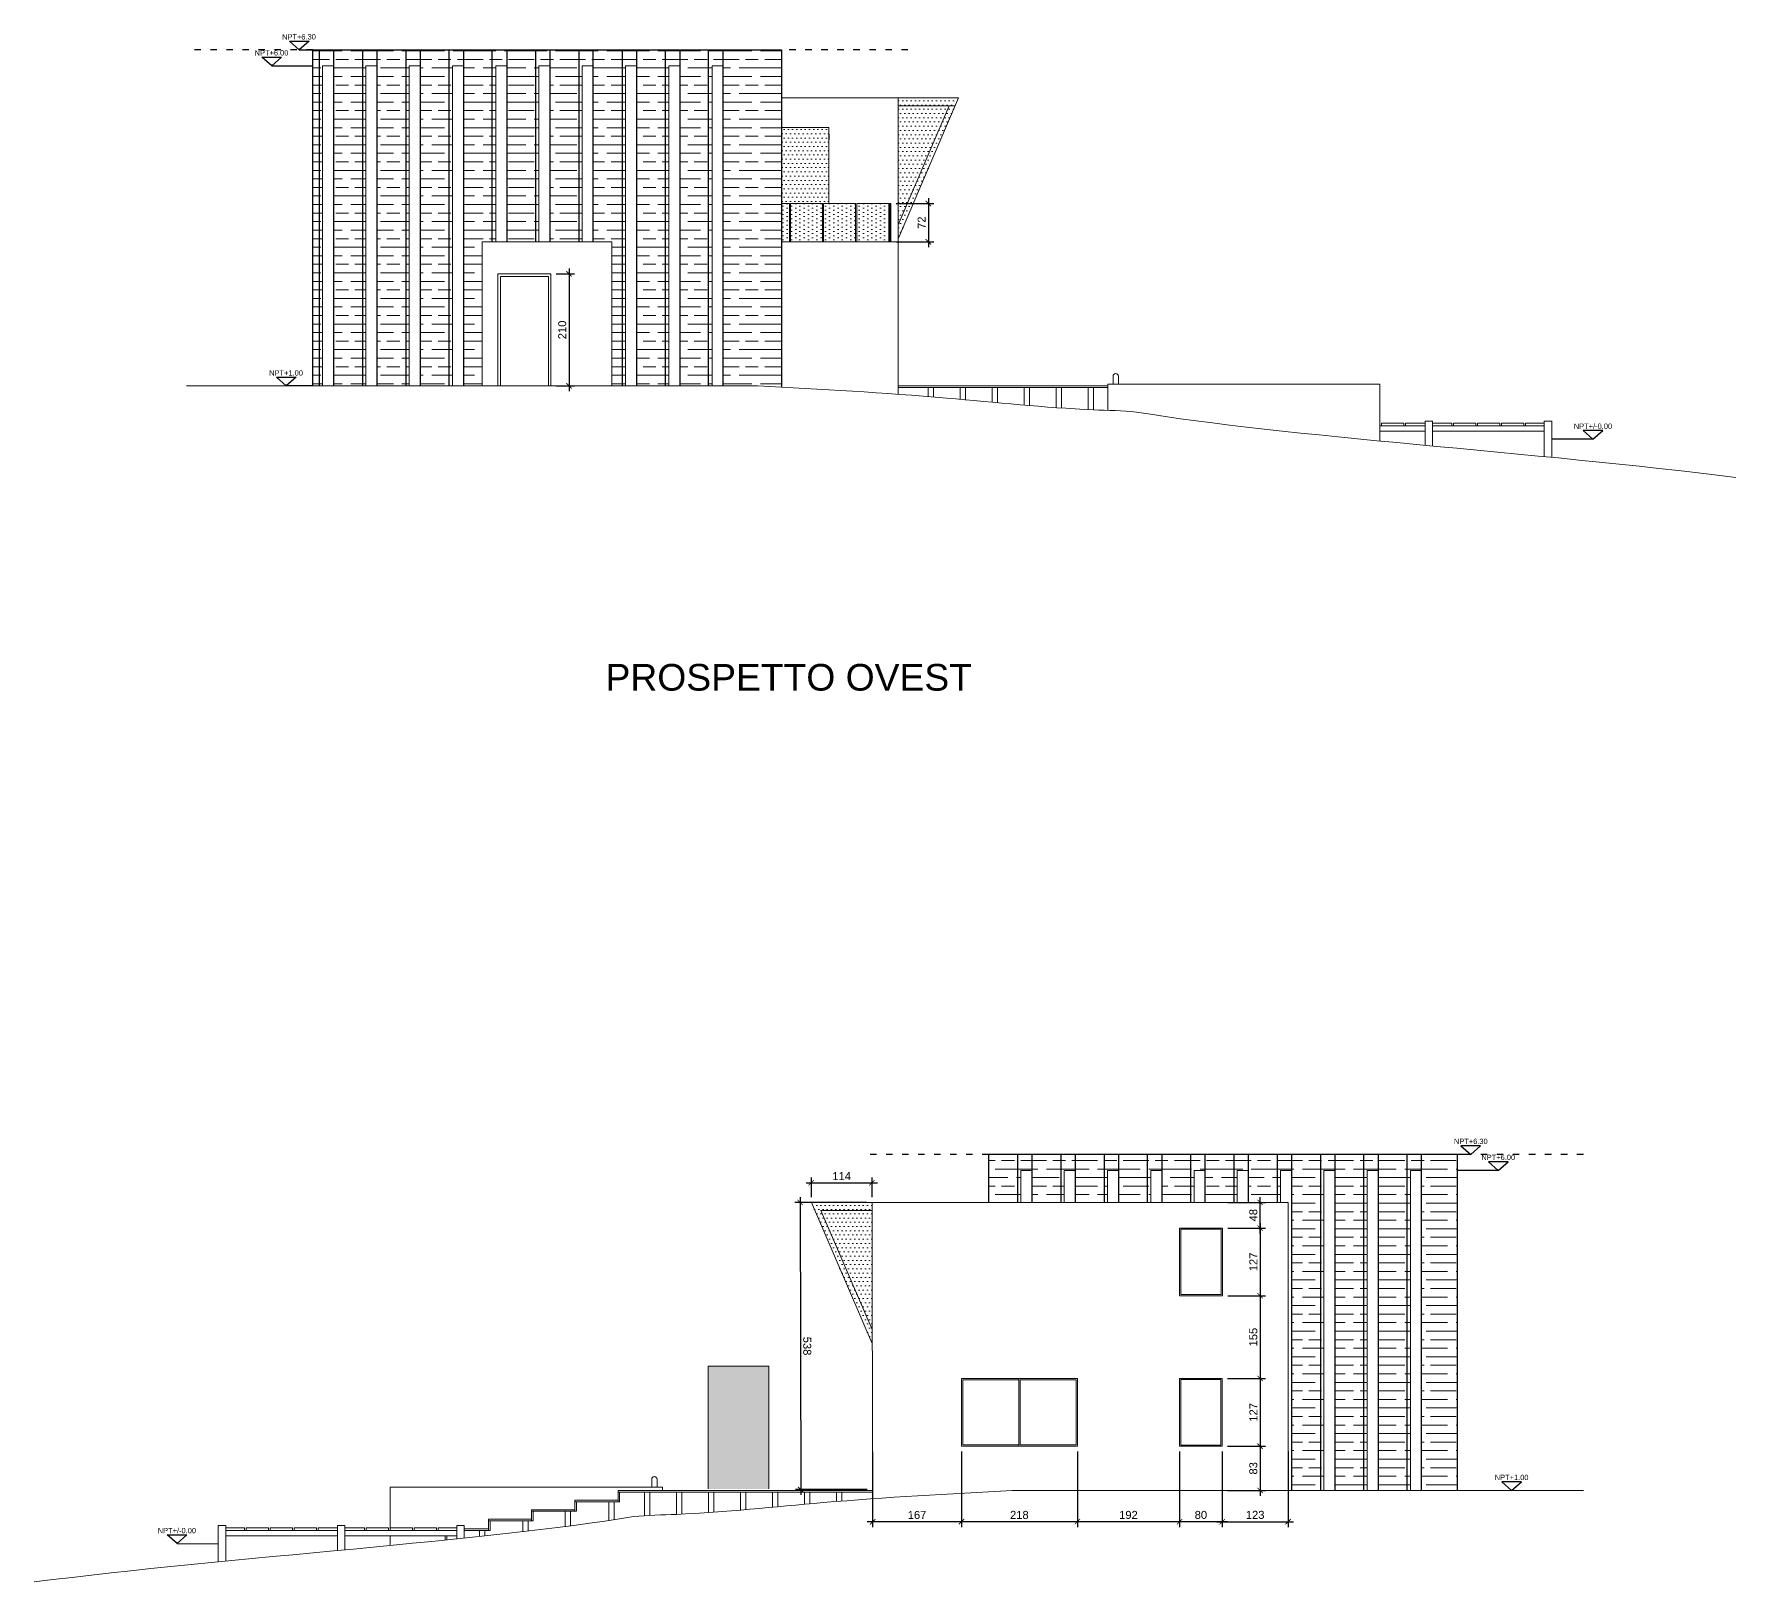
# Model space of a CAD drawing. Header units: millimetres. Extents: x 19901 to 59163, y 13732 to 30178.
# Drawn here: x 41318 to 44509, y 21354 to 24256 of the extents above; entities that cross this region are included whole.
import ezdxf
from ezdxf.enums import TextEntityAlignment as Align

# ---------------------------------------------------------------- set-up
doc = ezdxf.new("R2010")
doc.units = ezdxf.units.MM
doc.linetypes.add('ACAD_ISO03W100', pattern=[30, 12, -18])
doc.layers.get('0').update_dxf_attribs({"lineweight": 18})
doc.layers.add('A-ANNO-SYMB', color=3, linetype='Continuous')
doc.layers.add('A-ANNO-TEXT', color=3, linetype='Continuous')
for name, color, linetype, lineweight in [('A-DOOR-FULL', 4, 'Continuous', 18), ('A-FURN', 8, 'Continuous', 13), ('CAMPITURA', 9, 'Continuous', 13), ('Curve di livello', 6, 'Continuous', 9), ('LINEA TERRA', 7, 'Continuous', 18), ('MURO', 1, 'Continuous', 25), ('Pavimentazione esterna', 51, 'Continuous', 15), ('QUOTE', 252, 'Continuous', 13), ('Verde', 86, 'Continuous', 5), ('Vetro', 150, 'Continuous', 15), ('Wall', 255, 'Continuous', 20)]:
    doc.layers.add(name, color=color, linetype=linetype, lineweight=lineweight)
doc.styles.add('ARIAL', font='arial.ttf')
doc.styles.get("Standard").update_dxf_attribs({"font": 'arial.ttf'})
doc.dimstyles.new('1-1', dxfattribs={"dimtxt": 15, "dimasz": 10, "dimexe": 10, "dimexo": 10, "dimgap": 5, "dimtad": 1, "dimdec": 0, "dimtxsty": 'Standard', "dimblk": 'ARCHTICK', "dimcen": 2.5, "dimdle": 10, "dimadec": 0, "dimazin": 0, "dimtfac": 1, "dimtdec": 0, "dimtmove": 0, "dimatfit": 3, "dimldrblk": 'ARCHTICK', "dimfxl": 1, "dimarcsym": 0})

# ---------------------------------------------------------------- blocks, each defined once
blk = doc.blocks.new('_ArchTick')
at = {"color": 0, "linetype": 'ByBlock', "const_width": 0.15}
blk.add_lwpolyline([(-0.5, -0.5), (0.5, 0.5)], dxfattribs=at)
blk = doc.blocks.new('*D64')
at = {"layer": 'Defpoints', "color": 0, "transparency": 16777216}
for p in [(43465.7, 21608.4), (43545.7, 21608.4), (43465.7, 21466.9)]:
    blk.add_point(p, dxfattribs=at)
at = {"layer": 'QUOTE', "color": 0, "lineweight": -2, "transparency": 16777216}
for p, q in [((43465.7, 21598.4), (43465.7, 21456.9)), ((43545.7, 21598.4), (43545.7, 21456.9)), ((43555.7, 21466.9), (43455.7, 21466.9))]:
    blk.add_line(p, q, dxfattribs=at)
at = {"layer": 'QUOTE', "color": 0, "lineweight": -2, "transparency": 16777216, "xscale": 10, "yscale": 10, "zscale": 10, "rotation": 180}
blk.add_blockref('_ArchTick', (43465.7, 21466.9), dxfattribs=at)
at = {"layer": 'QUOTE', "color": 0, "lineweight": -2, "transparency": 16777216, "xscale": 10, "yscale": 10, "zscale": 10}
blk.add_blockref('_ArchTick', (43545.7, 21466.9), dxfattribs=at)
at = {"layer": 'QUOTE', "color": 0, "transparency": 16777216, "insert": (43505.7, 21479.5), "char_height": 15, "attachment_point": 5}
blk.add_mtext('80', dxfattribs=at)
blk = doc.blocks.new('*D65')
at = {"layer": 'Defpoints', "color": 0, "transparency": 16777216}
for p in [(43274.2, 21608.4), (43465.7, 21608.4), (43274.2, 21466.9)]:
    blk.add_point(p, dxfattribs=at)
at = {"layer": 'QUOTE', "color": 0, "lineweight": -2, "transparency": 16777216}
for p, q in [((43274.2, 21598.4), (43274.2, 21456.9)), ((43465.7, 21598.4), (43465.7, 21456.9)), ((43475.7, 21466.9), (43264.2, 21466.9))]:
    blk.add_line(p, q, dxfattribs=at)
at = {"layer": 'QUOTE', "color": 0, "lineweight": -2, "transparency": 16777216, "xscale": 10, "yscale": 10, "zscale": 10, "rotation": 180}
blk.add_blockref('_ArchTick', (43274.2, 21466.9), dxfattribs=at)
at = {"layer": 'QUOTE', "color": 0, "lineweight": -2, "transparency": 16777216, "xscale": 10, "yscale": 10, "zscale": 10}
blk.add_blockref('_ArchTick', (43465.7, 21466.9), dxfattribs=at)
at = {"layer": 'QUOTE', "color": 0, "transparency": 16777216, "insert": (43369.9, 21479.5), "char_height": 15, "attachment_point": 5}
blk.add_mtext('192', dxfattribs=at)
blk = doc.blocks.new('*D66')
at = {"layer": 'Defpoints', "color": 0, "transparency": 16777216}
for p in [(43056.7, 21608.4), (43274.2, 21608.4), (43056.7, 21466.9)]:
    blk.add_point(p, dxfattribs=at)
at = {"layer": 'QUOTE', "color": 0, "lineweight": -2, "transparency": 16777216}
for p, q in [((43056.7, 21598.4), (43056.7, 21456.9)), ((43274.2, 21598.4), (43274.2, 21456.9)), ((43284.2, 21466.9), (43046.7, 21466.9))]:
    blk.add_line(p, q, dxfattribs=at)
at = {"layer": 'QUOTE', "color": 0, "lineweight": -2, "transparency": 16777216, "xscale": 10, "yscale": 10, "zscale": 10, "rotation": 180}
blk.add_blockref('_ArchTick', (43056.7, 21466.9), dxfattribs=at)
at = {"layer": 'QUOTE', "color": 0, "lineweight": -2, "transparency": 16777216, "xscale": 10, "yscale": 10, "zscale": 10}
blk.add_blockref('_ArchTick', (43274.2, 21466.9), dxfattribs=at)
at = {"layer": 'QUOTE', "color": 0, "transparency": 16777216, "insert": (43165.4, 21479.5), "char_height": 15, "attachment_point": 5}
blk.add_mtext('218', dxfattribs=at)
blk = doc.blocks.new('*D67')
at = {"layer": 'Defpoints', "color": 0, "transparency": 16777216}
for p in [(42890.1, 21608.1), (43056.7, 21608.4), (42890.4, 21466.6)]:
    blk.add_point(p, dxfattribs=at)
at = {"layer": 'QUOTE', "color": 0, "lineweight": -2, "transparency": 16777216}
for p, q in [((42890.1, 21598.1), (42890.4, 21456.6)), ((43056.7, 21598.4), (43057, 21456.9)), ((43066.9, 21466.9), (42880.4, 21466.5))]:
    blk.add_line(p, q, dxfattribs=at)
at = {"layer": 'QUOTE', "color": 0, "lineweight": -2, "transparency": 16777216, "xscale": 10, "yscale": 10, "zscale": 10}
for p, rotation in [((42890.4, 21466.6), 180.1144786464098), ((43056.9, 21466.9), 0.1144786464098146)]:
    blk.add_blockref('_ArchTick', p, dxfattribs=dict(at, rotation=rotation))
at = {"layer": 'QUOTE', "color": 0, "transparency": 16777216, "insert": (42973.6, 21479.4), "char_height": 15, "attachment_point": 5, "rotation": 0.1145}
blk.add_mtext('167', dxfattribs=at)
blk = doc.blocks.new('*D68')
at = {"layer": 'Defpoints', "color": 0, "transparency": 16777216}
for p in [(43545.7, 21608.4), (43669.2, 21608.4), (43669.2, 21466.9)]:
    blk.add_point(p, dxfattribs=at)
at = {"layer": 'QUOTE', "color": 0, "lineweight": -2, "transparency": 16777216}
for p, q in [((43545.7, 21598.4), (43545.7, 21456.9)), ((43669.2, 21598.4), (43669.2, 21456.9)), ((43535.7, 21466.9), (43679.2, 21466.9))]:
    blk.add_line(p, q, dxfattribs=at)
at = {"layer": 'QUOTE', "color": 0, "lineweight": -2, "transparency": 16777216, "xscale": 10, "yscale": 10, "zscale": 10, "rotation": 180}
blk.add_blockref('_ArchTick', (43545.7, 21466.9), dxfattribs=at)
at = {"layer": 'QUOTE', "color": 0, "lineweight": -2, "transparency": 16777216, "xscale": 10, "yscale": 10, "zscale": 10}
blk.add_blockref('_ArchTick', (43669.2, 21466.9), dxfattribs=at)
at = {"layer": 'QUOTE', "color": 0, "transparency": 16777216, "insert": (43607.4, 21479.6), "char_height": 15, "attachment_point": 5}
blk.add_mtext('123', dxfattribs=at)
blk = doc.blocks.new('*D69')
at = {"layer": 'Defpoints', "color": 0, "transparency": 16777216}
for p in [(43545.9, 22065.4), (43616.6, 22065.4), (43545.9, 22017.4)]:
    blk.add_point(p, dxfattribs=at)
at = {"layer": 'QUOTE', "color": 0, "lineweight": -2, "transparency": 16777216}
for p, q in [((43555.9, 22065.4), (43626.6, 22065.4)), ((43616.6, 22007.4), (43616.6, 22075.4)), ((43555.9, 22017.4), (43626.6, 22017.4))]:
    blk.add_line(p, q, dxfattribs=at)
at = {"layer": 'QUOTE', "color": 0, "lineweight": -2, "transparency": 16777216, "xscale": 10, "yscale": 10, "zscale": 10}
for p, rotation in [((43616.6, 22065.4), 90), ((43616.6, 22017.4), 270)]:
    blk.add_blockref('_ArchTick', p, dxfattribs=dict(at, rotation=rotation))
at = {"layer": 'QUOTE', "color": 0, "transparency": 16777216, "insert": (43604, 22041.4), "char_height": 15, "attachment_point": 5, "rotation": 90}
blk.add_mtext('48', dxfattribs=at)
blk = doc.blocks.new('*D70')
at = {"layer": 'Defpoints', "color": 0, "transparency": 16777216}
for p in [(43545.9, 22017.4), (43545.9, 21890.4), (43616.6, 21890.4)]:
    blk.add_point(p, dxfattribs=at)
at = {"layer": 'QUOTE', "color": 0, "lineweight": -2, "transparency": 16777216}
for p, q in [((43555.9, 22017.4), (43626.6, 22017.4)), ((43616.6, 22027.4), (43616.6, 21880.4)), ((43555.9, 21890.4), (43626.6, 21890.4))]:
    blk.add_line(p, q, dxfattribs=at)
at = {"layer": 'QUOTE', "color": 0, "lineweight": -2, "transparency": 16777216, "xscale": 10, "yscale": 10, "zscale": 10}
for p, rotation in [((43616.6, 22017.4), 90), ((43616.6, 21890.4), 270)]:
    blk.add_blockref('_ArchTick', p, dxfattribs=dict(at, rotation=rotation))
at = {"layer": 'QUOTE', "color": 0, "transparency": 16777216, "insert": (43604.1, 21953.9), "char_height": 15, "attachment_point": 5, "rotation": 90}
blk.add_mtext('127', dxfattribs=at)
blk = doc.blocks.new('*D71')
at = {"layer": 'Defpoints', "color": 0, "transparency": 16777216}
for p in [(43545.9, 21890.4), (43545.7, 21735.4), (43616.6, 21735.4)]:
    blk.add_point(p, dxfattribs=at)
at = {"layer": 'QUOTE', "color": 0, "lineweight": -2, "transparency": 16777216}
for p, q in [((43555.9, 21890.4), (43626.6, 21890.4)), ((43616.6, 21900.4), (43616.6, 21725.4)), ((43555.7, 21735.4), (43626.6, 21735.4))]:
    blk.add_line(p, q, dxfattribs=at)
at = {"layer": 'QUOTE', "color": 0, "lineweight": -2, "transparency": 16777216, "xscale": 10, "yscale": 10, "zscale": 10}
for p, rotation in [((43616.6, 21890.4), 90), ((43616.6, 21735.4), 270)]:
    blk.add_blockref('_ArchTick', p, dxfattribs=dict(at, rotation=rotation))
at = {"layer": 'QUOTE', "color": 0, "transparency": 16777216, "insert": (43604, 21812.9), "char_height": 15, "attachment_point": 5, "rotation": 90}
blk.add_mtext('155', dxfattribs=at)
blk = doc.blocks.new('*D72')
at = {"layer": 'Defpoints', "color": 0, "transparency": 16777216}
for p in [(43545.7, 21735.4), (43545.7, 21608.4), (43616.6, 21608.4)]:
    blk.add_point(p, dxfattribs=at)
at = {"layer": 'QUOTE', "color": 0, "lineweight": -2, "transparency": 16777216}
for p, q in [((43555.7, 21735.4), (43626.6, 21735.4)), ((43616.6, 21745.4), (43616.6, 21598.4)), ((43555.7, 21608.4), (43626.6, 21608.4))]:
    blk.add_line(p, q, dxfattribs=at)
at = {"layer": 'QUOTE', "color": 0, "lineweight": -2, "transparency": 16777216, "xscale": 10, "yscale": 10, "zscale": 10}
for p, rotation in [((43616.6, 21735.4), 90), ((43616.6, 21608.4), 270)]:
    blk.add_blockref('_ArchTick', p, dxfattribs=dict(at, rotation=rotation))
at = {"layer": 'QUOTE', "color": 0, "transparency": 16777216, "insert": (43604.1, 21671.9), "char_height": 15, "attachment_point": 5, "rotation": 90}
blk.add_mtext('127', dxfattribs=at)
blk = doc.blocks.new('*D73')
at = {"layer": 'Defpoints', "color": 0, "transparency": 16777216}
for p in [(43545.7, 21608.4), (43545.7, 21525.4), (43616.6, 21525.4)]:
    blk.add_point(p, dxfattribs=at)
at = {"layer": 'QUOTE', "color": 0, "lineweight": -2, "transparency": 16777216}
for p, q in [((43555.7, 21608.4), (43626.6, 21608.4)), ((43616.6, 21618.4), (43616.6, 21515.4)), ((43555.7, 21525.4), (43626.6, 21525.4))]:
    blk.add_line(p, q, dxfattribs=at)
at = {"layer": 'QUOTE', "color": 0, "lineweight": -2, "transparency": 16777216, "xscale": 10, "yscale": 10, "zscale": 10}
for p, rotation in [((43616.6, 21608.4), 90), ((43616.6, 21525.4), 270)]:
    blk.add_blockref('_ArchTick', p, dxfattribs=dict(at, rotation=rotation))
at = {"layer": 'QUOTE', "color": 0, "transparency": 16777216, "insert": (43604, 21566.9), "char_height": 15, "attachment_point": 5, "rotation": 90}
blk.add_mtext('83', dxfattribs=at)
blk = doc.blocks.new('*D74')
at = {"layer": 'Defpoints', "color": 0, "transparency": 16777216}
for p in [(42889.2, 22065.4), (42755.6, 21527.1), (42890.2, 21527.3)]:
    blk.add_point(p, dxfattribs=at)
at = {"layer": 'QUOTE', "color": 0, "lineweight": -2, "transparency": 16777216}
for p, q in [((42879.2, 22065.4), (42744.5, 22065.1)), ((42754.5, 22075.2), (42755.6, 21517.1)), ((42880.2, 21527.3), (42745.6, 21527))]:
    blk.add_line(p, q, dxfattribs=at)
at = {"layer": 'QUOTE', "color": 0, "lineweight": -2, "transparency": 16777216, "xscale": 10, "yscale": 10, "zscale": 10}
for p, rotation in [((42754.5, 22065.2), 90.11447864641073), ((42755.6, 21527.1), 270.1144786464108)]:
    blk.add_blockref('_ArchTick', p, dxfattribs=dict(at, rotation=rotation))
at = {"layer": 'QUOTE', "color": 0, "transparency": 16777216, "insert": (42767.7, 21796.1), "char_height": 15, "attachment_point": 5, "rotation": 270.1145}
blk.add_mtext('538', dxfattribs=at)
blk = doc.blocks.new('*D75')
at = {"layer": 'Defpoints', "color": 0, "transparency": 16777216}
for p in [(42889.2, 22102.3), (42775.5, 22065.4), (42889.2, 22065.4)]:
    blk.add_point(p, dxfattribs=at)
at = {"layer": 'QUOTE', "color": 0, "lineweight": -2, "transparency": 16777216}
for p, q in [((42775.5, 22075.4), (42775.5, 22112.3)), ((42889.2, 22075.4), (42889.2, 22112.3)), ((42765.5, 22102.3), (42899.2, 22102.3))]:
    blk.add_line(p, q, dxfattribs=at)
at = {"layer": 'QUOTE', "color": 0, "lineweight": -2, "transparency": 16777216, "xscale": 10, "yscale": 10, "zscale": 10, "rotation": 180}
blk.add_blockref('_ArchTick', (42775.5, 22102.3), dxfattribs=at)
at = {"layer": 'QUOTE', "color": 0, "lineweight": -2, "transparency": 16777216, "xscale": 10, "yscale": 10, "zscale": 10}
blk.add_blockref('_ArchTick', (42889.2, 22102.3), dxfattribs=at)
at = {"layer": 'QUOTE', "color": 0, "transparency": 16777216, "insert": (42832.3, 22114.8), "char_height": 15, "attachment_point": 5}
blk.add_mtext('114', dxfattribs=at)
blk = doc.blocks.new('*D76')
at = {"layer": 'Defpoints', "color": 0, "transparency": 16777216}
for p in [(42924.5, 23938), (42924.5, 23866), (42994.8, 23866)]:
    blk.add_point(p, dxfattribs=at)
at = {"layer": 'QUOTE', "color": 0, "lineweight": -2, "transparency": 16777216}
for p, q in [((42934.5, 23938), (43004.8, 23938)), ((42994.8, 23948), (42994.8, 23856)), ((42934.5, 23866), (43004.8, 23866))]:
    blk.add_line(p, q, dxfattribs=at)
at = {"layer": 'QUOTE', "color": 0, "lineweight": -2, "transparency": 16777216, "xscale": 10, "yscale": 10, "zscale": 10}
for p, rotation in [((42994.8, 23938), 90), ((42994.8, 23866), 270)]:
    blk.add_blockref('_ArchTick', p, dxfattribs=dict(at, rotation=rotation))
at = {"layer": 'QUOTE', "color": 0, "transparency": 16777216, "insert": (42982.3, 23902), "char_height": 15, "attachment_point": 5, "rotation": 90}
blk.add_mtext('72', dxfattribs=at)
blk = doc.blocks.new('*D77')
at = {"layer": 'Defpoints', "color": 0, "transparency": 16777216}
for p in [(42287.3, 23806), (42287.3, 23596), (42321.3, 23596)]:
    blk.add_point(p, dxfattribs=at)
at = {"layer": 'QUOTE', "color": 0, "lineweight": -2, "transparency": 16777216}
for p, q in [((42297.3, 23806), (42331.3, 23806)), ((42321.3, 23816), (42321.3, 23586)), ((42297.3, 23596), (42331.3, 23596))]:
    blk.add_line(p, q, dxfattribs=at)
at = {"layer": 'QUOTE', "color": 0, "lineweight": -2, "transparency": 16777216, "xscale": 10, "yscale": 10, "zscale": 10}
for p, rotation in [((42321.3, 23806), 90), ((42321.3, 23596), 270)]:
    blk.add_blockref('_ArchTick', p, dxfattribs=dict(at, rotation=rotation))
at = {"layer": 'QUOTE', "color": 0, "transparency": 16777216, "insert": (42308.6, 23701), "char_height": 15, "attachment_point": 5, "rotation": 90}
blk.add_mtext('210', dxfattribs=at)

msp = doc.modelspace()

# ---------------------------------------------------------------- hatches: boundary and pattern name
at = {"layer": 'CAMPITURA'}
h = msp.add_hatch(dxfattribs=at)
h.set_pattern_fill('GOST_WOOD', color=256, scale=8, angle=90)
edge = h.paths.add_edge_path()
edge.add_line((42719.3, 24226), (42609.9, 24226))
edge.add_line((42609.9, 24226), (42609.9, 23596))
edge.add_line((42609.9, 23596), (42675.2, 23596))
edge.add_spline(control_points=[(42675.2, 23596), (42689.9, 23595.2), (42704.6, 23594.4), (42719.3, 23593.6)], knot_values=[0, 0, 0, 0, 44.196798, 44.196798, 44.196798, 44.196798], degree=3, periodic=0)
edge.add_line((42719.3, 23593.6), (42719.3, 24226))
h.paths.add_polyline_path([(42609.9, 24226), (42582.9, 24226), (42582.9, 23596), (42589.4, 23596), (42589.4, 24196), (42609.9, 24196)])
h.paths.add_polyline_path([(42582.9, 24226), (42528.8, 24226), (42528.8, 23596), (42582.9, 23596)])
h.paths.add_polyline_path([(42528.8, 24226), (42501.8, 24226), (42501.8, 23596), (42508.2, 23596), (42508.2, 24196), (42528.8, 24196)])
h.paths.add_polyline_path([(42501.8, 24226), (42447.7, 24226), (42447.7, 23596), (42501.8, 23596)])
h.paths.add_polyline_path([(42447.7, 24226), (42420.7, 24226), (42420.7, 23596), (42427.1, 23596), (42427.1, 24196), (42447.7, 24196)])
h.paths.add_polyline_path([(42420.7, 24226), (42365.8, 24226), (42365.8, 23866), (42401.5, 23866), (42401.5, 23596), (42420.7, 23596)])
h.paths.add_polyline_path([(42365.8, 24226), (42339.6, 24226), (42339.6, 23866), (42346, 23866), (42346, 24196), (42365.8, 24196)])
h.paths.add_polyline_path([(42339.6, 24226), (42285.5, 24226), (42285.5, 23866), (42339.6, 23866)])
h.paths.add_polyline_path([(42285.5, 24226), (42258.5, 24226), (42258.5, 23866), (42264.9, 23866), (42264.9, 24196), (42285.5, 24196)])
h.paths.add_polyline_path([(42258.5, 24226), (42204.4, 24226), (42204.4, 23866), (42258.5, 23866)])
h.paths.add_polyline_path([(42204.4, 24226), (42177.3, 24226), (42177.3, 23866), (42183.8, 23866), (42183.8, 24196), (42204.4, 24196)])
h.paths.add_polyline_path([(42177.3, 24226), (42123.3, 24226), (42123.3, 23596), (42158.6, 23596), (42158.6, 23866), (42177.3, 23866)])
h.paths.add_polyline_path([(42123.3, 24226), (42096.2, 24226), (42096.2, 23596), (42102.7, 23596), (42102.7, 24196), (42123.3, 24196)])
h.paths.add_polyline_path([(42096.2, 24226), (42042.2, 24226), (42042.2, 23596), (42096.2, 23596)])
h.paths.add_polyline_path([(42042.2, 24226), (42015.1, 24226), (42015.1, 23596), (42021.6, 23596), (42021.6, 24196), (42042.2, 24196)])
h.paths.add_polyline_path([(42015.1, 24226), (41961, 24226), (41961, 23596), (42015.1, 23596)])
h.paths.add_polyline_path([(41961, 24226), (41934, 24226), (41934, 23596), (41940.5, 23596), (41940.5, 24196), (41961, 24196)])
h.paths.add_polyline_path([(41934, 24226), (41879.9, 24226), (41879.9, 23596), (41934, 23596)])
h.paths.add_polyline_path([(41879.9, 24226), (41852.9, 24226), (41852.9, 23596), (41859.4, 23596), (41859.4, 24196), (41879.9, 24196)])
h.paths.add_polyline_path([(41852.9, 24226), (41841.3, 24226), (41841.3, 23596), (41852.9, 23596)])
h = msp.add_hatch(dxfattribs=at)
h.set_pattern_fill('GOST_WOOD', color=256, scale=8, angle=90)
h.paths.add_polyline_path([(43985.8, 22155.4), (43918.9, 22155.4), (43918.9, 21525.4), (43985.8, 21525.4)])
h.paths.add_polyline_path([(43918.9, 22155.4), (43891.9, 22155.4), (43891.9, 21525.4), (43898.3, 21525.4), (43898.3, 22125.4), (43918.9, 22125.4)])
h.paths.add_polyline_path([(43891.9, 22155.4), (43837.8, 22155.4), (43837.8, 21525.4), (43891.9, 21525.4)])
h.paths.add_polyline_path([(43837.8, 22155.4), (43810.7, 22155.4), (43810.7, 21525.4), (43817.2, 21525.4), (43817.2, 22125.4), (43837.8, 22125.4)])
h.paths.add_polyline_path([(43810.7, 22155.4), (43756.7, 22155.4), (43756.7, 21525.4), (43810.7, 21525.4)])
h.paths.add_polyline_path([(43756.7, 22155.4), (43729.6, 22155.4), (43729.6, 21525.4), (43736.1, 21525.4), (43736.1, 22125.4), (43756.7, 22125.4)])
h.paths.add_polyline_path([(43729.6, 22155.4), (43675.6, 22155.4), (43675.6, 21525.4), (43729.6, 21525.4)])
h.paths.add_polyline_path([(43675.6, 22155.4), (43648.5, 22155.4), (43648.5, 22065.4), (43655, 22065.4), (43655, 22125.4), (43675.6, 22125.4)])
h.paths.add_polyline_path([(43648.5, 22155.4), (43594.4, 22155.4), (43594.4, 22065.4), (43648.5, 22065.4)])
h.paths.add_polyline_path([(43594.4, 22155.4), (43567.4, 22155.4), (43567.4, 22065.4), (43573.9, 22065.4), (43573.9, 22125.4), (43594.4, 22125.4)])
h.paths.add_polyline_path([(43567.4, 22155.4), (43513.3, 22155.4), (43513.3, 22065.4), (43567.4, 22065.4)])
h.paths.add_polyline_path([(43513.3, 22155.4), (43486.3, 22155.4), (43486.3, 22065.4), (43492.8, 22065.4), (43492.8, 22125.4), (43513.3, 22125.4)])
h.paths.add_polyline_path([(43486.3, 22155.4), (43432.2, 22155.4), (43432.2, 22065.4), (43486.3, 22065.4)])
h.paths.add_polyline_path([(43432.2, 22155.4), (43405.2, 22155.4), (43405.2, 22065.4), (43411.6, 22065.4), (43411.6, 22125.4), (43432.2, 22125.4)])
h.paths.add_polyline_path([(43405.2, 22155.4), (43351.1, 22155.4), (43351.1, 22065.4), (43405.2, 22065.4)])
h.paths.add_polyline_path([(43351.1, 22155.4), (43324.1, 22155.4), (43324.1, 22065.4), (43330.5, 22065.4), (43330.5, 22125.4), (43351.1, 22125.4)])
h.paths.add_polyline_path([(43324.1, 22155.4), (43270, 22155.4), (43270, 22065.4), (43324.1, 22065.4)])
h.paths.add_polyline_path([(43270, 22155.4), (43243, 22155.4), (43243, 22065.4), (43249.4, 22065.4), (43249.4, 22125.4), (43270, 22125.4)])
h.paths.add_polyline_path([(43243, 22155.4), (43188.9, 22155.4), (43188.9, 22065.4), (43243, 22065.4)])
h.paths.add_polyline_path([(43188.9, 22155.4), (43161.9, 22155.4), (43161.9, 22065.4), (43168.3, 22065.4), (43168.3, 22125.4), (43188.9, 22125.4)])
h.paths.add_polyline_path([(43161.9, 22155.4), (43107.8, 22155.4), (43107.8, 22065.4), (43161.9, 22065.4)])
at = {"layer": 'Verde'}
h = msp.add_hatch(color=256, dxfattribs=at)
h.dxf.hatch_style = 1
h.paths.add_polyline_path([(42581.9, 21528.4), (42695.9, 21528.4), (42695.9, 21758.4), (42581.9, 21758.4)])
at = {"layer": 'Vetro'}
h = msp.add_hatch(dxfattribs=at)
h.set_pattern_fill('DOTS', color=256, scale=5)
h.set_pattern_definition([(360, (4501.429, 6993.4), (3.96875, 7.9375), [0, -7.9375])])
h.paths.add_polyline_path([(43051.6, 24136), (42938, 24136), (42938, 24121), (43045.2, 24121)])
h.paths.add_polyline_path([(43045.2, 24121), (43034, 24121), (42938, 23897.7), (42938, 23871.6)])
h.paths.add_polyline_path([(43034, 24121), (42938, 24121), (42938, 23897.7)], flags=17)
h = msp.add_hatch(dxfattribs=at)
h.set_pattern_fill('DOTS', color=256, scale=5)
h.set_pattern_definition([(360, (4501.429, 6955.4), (3.96875, 7.9375), [0, -7.9375])])
h.paths.add_polyline_path([(42808.4, 24080.7), (42719.3, 24080.7), (42719.3, 23938), (42808.4, 23938)])
h = msp.add_hatch(dxfattribs=at)
h.set_pattern_fill('DOTS', color=256, scale=5, angle=90)
h.set_pattern_definition([(90, (423.4265, -73.795), (-7.9375, 3.96875), [0, -7.9375])])
h.paths.add_polyline_path([(42734.5, 23938), (42719.3, 23938), (42719.3, 23866), (42734.5, 23866)])
h.paths.add_polyline_path([(42796.5, 23938), (42736.5, 23938), (42736.5, 23866), (42796.5, 23866)])
h.paths.add_polyline_path([(42858.5, 23938), (42798.5, 23938), (42798.5, 23866), (42858.5, 23866)])
h.paths.add_polyline_path([(42920.5, 23938), (42860.5, 23938), (42860.5, 23866), (42920.5, 23866)])
h = msp.add_hatch(dxfattribs=at)
h.set_pattern_fill('DOTS', color=256, scale=5)
h.set_pattern_definition([(360, (6919.9104, 4922.816), (3.96875, 7.9375), [0, -7.9375])])
h.paths.add_polyline_path([(42775.5, 22065.4), (42889.2, 22065.4), (42889.2, 22050.4), (42781.9, 22050.4)])
h.paths.add_polyline_path([(42781.9, 22050.4), (42793.1, 22050.4), (42889.2, 21827.1), (42889.2, 21801)])
h.paths.add_polyline_path([(42793.1, 22050.4), (42889.2, 22050.4), (42889.2, 21827.1)], flags=17)

# ---------------------------------------------------------------- linework, layer by layer
at = {"layer": 'A-ANNO-SYMB'}
for p, q in [((41815.6, 24226), (41841.3, 24226)), ((41764, 24196), (41841.3, 24196)), ((44240.6, 23496), (44163.3, 23496)), ((44011.6, 22155.4), (43985.8, 22155.4)), ((44063.1, 22125.4), (43985.8, 22125.4)), ((41586.6, 21425.8), (41663.8, 21425.6))]:
    msp.add_line(p, q, dxfattribs=at)
at = {"layer": 'A-ANNO-SYMB', "ltscale": 0.8}
msp.add_line((41841.3, 23596), (41791.3, 23596), dxfattribs=at)
at = {"layer": 'A-ANNO-SYMB'}
for points in [[(41815.6, 24226), (41797.1, 24242.2), (41833.9, 24242.3)], [(41764, 24196), (41745.6, 24212.2), (41782.4, 24212.3)], [(41791.3, 23596), (41772.9, 23612.2), (41809.7, 23612.2)], [(44240.6, 23496), (44259, 23512.2), (44222.2, 23512.3)], [(44011.6, 22155.4), (44030, 22171.6), (43993.2, 22171.7)], [(44063.1, 22125.4), (44081.5, 22141.6), (44044.7, 22141.7)], [(44088, 21525.4), (44106.5, 21541.6), (44069.7, 21541.7)], [(41586.6, 21425.8), (41568.2, 21442), (41605, 21442)]]:
    msp.add_lwpolyline(points, close=True, dxfattribs=at)
at = {"layer": 'A-DOOR-FULL'}
for p, q in [((43465.9, 22017.4), (43465.9, 21890.4)), ((43545.9, 22017.4), (43465.9, 22017.4)), ((43543.4, 22015.4), (43468.4, 22015.4)), ((43468.4, 22015.4), (43468.4, 21892.5)), ((43543.4, 21892.5), (43543.4, 22015.4)), ((43545.9, 21890.4), (43545.9, 22017.4)), ((43465.9, 21890.4), (43545.9, 21890.4)), ((43468.4, 21892.5), (43543.4, 21892.5)), ((43056.7, 21608.4), (43056.7, 21735.4)), ((43056.7, 21735.4), (43274.2, 21735.4)), ((43059.2, 21610.9), (43059.2, 21732.9)), ((43059.2, 21732.9), (43164.2, 21732.9)), ((43164.2, 21608.4), (43164.2, 21735.4)), ((43166.7, 21610.9), (43166.7, 21732.9)), ((43166.7, 21732.9), (43271.7, 21732.9)), ((43271.7, 21732.9), (43271.7, 21610.9)), ((43274.2, 21735.4), (43274.2, 21608.4)), ((43465.7, 21735.4), (43465.7, 21608.4)), ((43545.7, 21735.4), (43465.7, 21735.4)), ((43543.2, 21733.4), (43468.2, 21733.4)), ((43468.2, 21733.4), (43468.2, 21610.5)), ((43543.2, 21610.5), (43543.2, 21733.4)), ((43545.7, 21608.4), (43545.7, 21735.4)), ((43164.2, 21610.9), (43059.2, 21610.9)), ((43465.7, 21608.4), (43545.7, 21608.4)), ((43468.2, 21610.5), (43543.2, 21610.5))]:
    msp.add_line(p, q, dxfattribs=at)
for points in [[(43274.2, 21608.4), (43056.7, 21608.4)], [(43271.7, 21610.9), (43166.7, 21610.9)]]:
    msp.add_lwpolyline(points, dxfattribs=at)
at = {"layer": 'A-FURN'}
for p, q in [((43341, 23614), (43341, 23599)), ((43351, 23614), (43351, 23599)), ((43841, 23526.2), (43841.3, 23526.2)), ((43841, 23521.2), (43925.8, 23521.2)), ((43841.3, 23526.2), (43841.3, 23521.2)), ((43844.3, 23526.2), (43844.3, 23521.2)), ((43844.3, 23526.2), (43886.3, 23526.2)), ((43886.3, 23526.2), (43886.3, 23521.2)), ((43889.3, 23526.2), (43889.3, 23521.2)), ((43889.3, 23526.2), (43925.8, 23526.2)), ((43925.8, 23530.2), (43925.8, 23484.7)), ((43925.8, 23530.2), (43939.8, 23530.2)), ((43939.8, 23530.2), (43939.8, 23483.4)), ((43939.8, 23526.2), (43976.3, 23526.2)), ((43939.8, 23521.2), (44149.3, 23521.2)), ((43976.3, 23526.2), (43976.3, 23521.2)), ((43979.3, 23526.2), (43979.3, 23521.2)), ((43979.3, 23526.2), (44021.3, 23526.2)), ((44021.3, 23526.2), (44021.3, 23521.2)), ((44024.3, 23526.2), (44024.3, 23521.2)), ((44024.3, 23526.2), (44066.3, 23526.2)), ((44066.3, 23526.2), (44066.3, 23521.2)), ((44069.3, 23526.2), (44069.3, 23521.2)), ((44069.3, 23526.2), (44111.3, 23526.2)), ((44111.3, 23526.2), (44111.3, 23521.2)), ((44114.3, 23526.2), (44114.3, 23521.2)), ((44114.3, 23526.2), (44149.3, 23526.2)), ((44149.3, 23530.2), (44149.3, 23463.5)), ((44149.3, 23530.2), (44163.3, 23530.2)), ((44163.3, 23530.2), (44163.3, 23462.1)), ((43841, 23511.2), (43925.8, 23511.2)), ((43939.8, 23511.2), (44149.3, 23511.2)), ((42476.2, 21546.4), (42476.2, 21531.4)), ((42481.2, 21551.4), (42481.2, 21551.4)), ((42486.2, 21546.4), (42486.2, 21531.4)), ((41663.8, 21459.6), (41663.8, 21391.6)), ((41677.8, 21459.6), (41663.8, 21459.6)), ((41677.8, 21459.6), (41677.8, 21392.9)), ((41712.8, 21455.6), (41677.8, 21455.6)), ((41887.3, 21450.6), (41677.8, 21450.6)), ((41887.3, 21440.6), (41677.8, 21440.6)), ((41712.8, 21455.6), (41712.8, 21450.6)), ((41715.8, 21455.6), (41715.8, 21450.6)), ((41757.8, 21455.6), (41715.8, 21455.6)), ((41757.8, 21455.6), (41757.8, 21450.6)), ((41760.8, 21455.6), (41760.8, 21450.6)), ((41802.8, 21455.6), (41760.8, 21455.6)), ((41802.8, 21455.6), (41802.8, 21450.6)), ((41805.8, 21455.6), (41805.8, 21450.6)), ((41847.8, 21455.6), (41805.8, 21455.6)), ((41847.8, 21455.6), (41847.8, 21450.6)), ((41850.8, 21455.6), (41850.8, 21450.6)), ((41887.3, 21455.6), (41850.8, 21455.6)), ((41887.3, 21459.6), (41887.3, 21412.8)), ((41901.3, 21459.6), (41887.3, 21459.6)), ((41901.3, 21459.6), (41901.3, 21414.2)), ((41937.8, 21455.6), (41901.3, 21455.6)), ((42110.8, 21450.6), (41901.3, 21450.6)), ((42110.8, 21440.6), (41901.3, 21440.6)), ((41937.8, 21455.6), (41937.8, 21450.6)), ((41940.8, 21455.6), (41940.8, 21450.6)), ((41982.8, 21455.6), (41940.8, 21455.6)), ((41982.8, 21455.6), (41982.8, 21450.6)), ((41985.8, 21455.6), (41985.8, 21450.6)), ((42027.8, 21455.6), (41985.8, 21455.6)), ((42027.8, 21455.6), (42027.8, 21450.6)), ((42030.8, 21455.6), (42030.8, 21450.6)), ((42072.8, 21455.6), (42030.8, 21455.6)), ((42072.8, 21455.6), (42072.8, 21450.6)), ((42075.8, 21455.6), (42075.8, 21450.6)), ((42110.8, 21455.6), (42075.8, 21455.6)), ((42110.8, 21459.6), (42110.8, 21434.7)), ((42124.8, 21459.6), (42110.8, 21459.6)), ((42124.8, 21459.6), (42124.8, 21436.1))]:
    msp.add_line(p, q, dxfattribs=at)
for centre, start, end in [((43346, 23614), 90, 180), ((43346, 23614), 0, 90), ((42481.2, 21546.4), 90, 180), ((42481.2, 21546.4), 0, 90)]:
    msp.add_arc(centre, 5, start, end, dxfattribs=at)
at = {"layer": 'Curve di livello'}
for points in [[(42675.2, 23596), (42793.4, 23589.7), (43003.4, 23578.4), (43239.3, 23552.1), (43358.3, 23549.5), (43385.1, 23547.1), (43660.6, 23500.9), (44134.9, 23471.8), (44508.7, 23424.5)], [(43151.9, 21525.4), (43033.8, 21519.1), (42823.8, 21507.8), (42587.8, 21481.6), (42468.9, 21478.9), (42442.1, 21476.5), (42166.5, 21430.4), (41692.2, 21401.2), (41318.5, 21353.9)]]:
    msp.add_open_spline(points, degree=3, knots=[0, 0, 0, 0, 354.970626, 630.843822, 711.562026, 711.562026, 711.562026, 1841.841594, 1841.841594, 1841.841594, 1841.841594], dxfattribs=at)
at = {"layer": 'LINEA TERRA'}
for p, q in [((42675.2, 23596), (41604.5, 23596)), ((44222.6, 21525.4), (43151.9, 21525.4))]:
    msp.add_line(p, q, dxfattribs=at)
at = {"layer": 'MURO', "linetype": 'ACAD_ISO03W100'}
for p, q in [((41841.3, 24226), (41604.5, 24226)), ((42956.2, 24226), (42719.3, 24226)), ((43107.8, 22155.4), (42871, 22155.4)), ((44222.6, 22155.4), (43985.8, 22155.4))]:
    msp.add_line(p, q, dxfattribs=at)
at = {"layer": 'MURO'}
for p, q in [((41841.3, 23596), (41841.3, 24226)), ((41841.3, 24226), (42719.3, 24226)), ((41852.9, 24226), (41852.9, 23596)), ((41879.9, 24226), (41879.9, 23596)), ((41934, 24226), (41934, 23596)), ((41961, 24226), (41961, 23596)), ((42015.1, 24226), (42015.1, 23596)), ((42042.2, 24226), (42042.2, 23596)), ((42096.2, 24226), (42096.2, 23596)), ((42123.3, 24226), (42123.3, 23596)), ((42177.3, 23866), (42177.3, 24226)), ((42204.4, 24226), (42204.4, 23866)), ((42258.5, 24226), (42258.5, 23866)), ((42285.5, 24226), (42285.5, 23866)), ((42339.6, 24226), (42339.6, 23866)), ((42365.8, 24226), (42365.8, 23866)), ((42420.7, 24226), (42420.7, 23596)), ((42447.7, 24226), (42447.7, 23596)), ((42501.8, 24226), (42501.8, 23596)), ((42528.8, 24226), (42528.8, 23596)), ((42582.9, 23596), (42582.9, 24226)), ((42609.9, 24226), (42609.9, 23596)), ((42719.3, 24226), (42719.3, 23593.6)), ((42808.4, 24068), (42808.4, 24058)), ((43107.8, 22155.4), (43107.8, 22065.4)), ((43985.8, 22155.4), (43107.8, 22155.4)), ((43161.9, 22155.4), (43161.9, 22065.4)), ((43188.9, 22155.4), (43188.9, 22065.4)), ((43243, 22155.4), (43243, 22065.4)), ((43270, 22155.4), (43270, 22065.4)), ((43324.1, 22155.4), (43324.1, 22065.4)), ((43351.1, 22155.4), (43351.1, 22065.4)), ((43405.2, 22155.4), (43405.2, 22065.4)), ((43432.2, 22155.4), (43432.2, 22065.4)), ((43486.3, 22155.4), (43486.3, 22065.4)), ((43513.3, 22155.4), (43513.3, 22065.4)), ((43567.4, 22155.4), (43567.4, 22065.4)), ((43594.4, 22155.4), (43594.4, 22065.4)), ((43648.5, 22155.4), (43648.5, 22065.4)), ((43675.6, 22155.4), (43675.6, 21525.4)), ((43729.6, 22155.4), (43729.6, 21525.4)), ((43756.7, 22155.4), (43756.7, 21525.4)), ((43810.7, 22155.4), (43810.7, 21525.4)), ((43837.8, 22155.4), (43837.8, 21525.4)), ((43891.9, 22155.4), (43891.9, 21525.4)), ((43918.9, 22155.4), (43918.9, 21525.4)), ((43985.8, 22155.4), (43985.8, 21525.4))]:
    msp.add_line(p, q, dxfattribs=at)
at = {"layer": 'Pavimentazione esterna'}
for p, q in [((42938, 23596), (43083.3, 23596)), ((43331, 23596), (42938, 23596)), ((43331, 23593), (42938, 23593)), ((42994.4, 23576.1), (42994.4, 23593)), ((43004.4, 23593), (43004.4, 23575.3)), ((43054.4, 23571), (43054.4, 23593)), ((43064.4, 23593), (43064.4, 23570.1)), ((43114.4, 23565.5), (43114.4, 23593)), ((43124.4, 23593), (43124.4, 23564.5)), ((43174.4, 23560), (43174.4, 23593)), ((43184.4, 23593), (43184.4, 23559.2)), ((43234.4, 23555.3), (43234.4, 23593)), ((43244.4, 23593), (43244.4, 23554.6)), ((43294.4, 23551.7), (43294.4, 23593)), ((43304.4, 23593), (43304.4, 23551.2)), ((42332.2, 21507.4), (42413.2, 21507.4)), ((42332.2, 21486.4), (42332.2, 21507.4)), ((42332.2, 21504.4), (42416.2, 21504.4)), ((42335.2, 21486.4), (42335.2, 21504.4)), ((42395.8, 21469.2), (42395.8, 21504.4)), ((42405.8, 21470.7), (42405.8, 21504.4)), ((42413.2, 21525.4), (42890.2, 21525.4)), ((42413.2, 21504.4), (42413.2, 21525.4)), ((42413.2, 21522.4), (42890.2, 21522.4)), ((42416.2, 21504.4), (42416.2, 21522.4)), ((42462.7, 21478), (42462.7, 21522.4)), ((42472.7, 21478.6), (42472.7, 21522.4)), ((42522.7, 21522.4), (42522.7, 21480.6)), ((42532.7, 21481.1), (42532.7, 21522.4)), ((42582.7, 21522.4), (42582.7, 21484)), ((42592.7, 21484.7), (42592.7, 21522.4)), ((42642.7, 21522.4), (42642.7, 21488.6)), ((42652.7, 21489.5), (42652.7, 21522.4)), ((42702.7, 21522.4), (42702.7, 21494)), ((42712.7, 21494.9), (42712.7, 21522.4)), ((42889.2, 21525.4), (42743.8, 21525.4)), ((42762.7, 21522.4), (42762.7, 21499.5)), ((42772.7, 21500.4), (42772.7, 21522.4)), ((42822.7, 21522.4), (42822.7, 21504.7)), ((42832.7, 21505.5), (42832.7, 21522.4)), ((42890.2, 21522.4), (42890.2, 21525.4)), ((42170.2, 21471.4), (42251.2, 21471.4)), ((42170.2, 21450.4), (42170.2, 21471.4)), ((42251.2, 21489.4), (42332.2, 21489.4)), ((42251.2, 21468.4), (42251.2, 21489.4)), ((42251.2, 21486.4), (42335.2, 21486.4)), ((42254.2, 21468.4), (42254.2, 21486.4)), ((42314.3, 21457.9), (42314.3, 21486.4)), ((42324.3, 21459.2), (42324.3, 21486.4)), ((42089.2, 21432.4), (42089.2, 21440.6)), ((42092.2, 21432.8), (42092.2, 21440.6)), ((42124.8, 21453.4), (42170.2, 21453.4)), ((42124.8, 21450.4), (42173.2, 21450.4)), ((42153.4, 21439.2), (42153.4, 21450.4)), ((42163.4, 21440.2), (42163.4, 21450.4)), ((42170.2, 21468.4), (42254.2, 21468.4)), ((42173.2, 21450.4), (42173.2, 21468.4)), ((42234.9, 21448.2), (42234.9, 21468.4)), ((42244.9, 21449.4), (42244.9, 21468.4))]:
    msp.add_line(p, q, dxfattribs=at)
at = {"layer": 'Verde'}
for p, q in [((42581.9, 21758.4), (42581.9, 21528.4)), ((42695.9, 21758.4), (42581.9, 21758.4)), ((42695.9, 21758.4), (42695.9, 21528.4))]:
    msp.add_line(p, q, dxfattribs=at)
at = {"layer": 'Vetro'}
for p, q in [((41859.4, 24196), (41859.4, 23596)), ((41859.4, 24196), (41879.9, 24196)), ((41940.5, 24196), (41940.5, 23596)), ((41940.5, 24196), (41961, 24196)), ((42021.6, 24196), (42021.6, 23596)), ((42021.6, 24196), (42042.2, 24196)), ((42102.7, 24196), (42102.7, 23596)), ((42102.7, 24196), (42123.3, 24196)), ((42183.8, 24196), (42204.4, 24196)), ((42183.8, 24196), (42183.8, 23866)), ((42264.9, 24196), (42264.9, 23866)), ((42264.9, 24196), (42285.5, 24196)), ((42346, 24196), (42365.8, 24196)), ((42346, 24196), (42346, 23866)), ((42427.1, 24196), (42427.1, 23596)), ((42427.1, 24196), (42447.7, 24196)), ((42508.2, 24196), (42508.2, 23596)), ((42508.2, 24196), (42528.8, 24196)), ((42589.4, 24196), (42589.4, 23596)), ((42589.4, 24196), (42609.9, 24196)), ((42938, 23871.6), (43051.6, 24136)), ((42938, 24136), (43051.6, 24136)), ((42938, 23897.7), (43034, 24121)), ((42938, 24121), (43045.2, 24121)), ((42808.4, 24080.7), (42719.3, 24080.7)), ((42808.4, 24080.7), (42808.4, 23938)), ((42734.5, 23938), (42719.3, 23938)), ((42734.5, 23866), (42734.5, 23938)), ((42736.5, 23866), (42736.5, 23938)), ((42796.5, 23938), (42736.5, 23938)), ((42796.5, 23866), (42796.5, 23938)), ((42798.5, 23866), (42798.5, 23938)), ((42858.5, 23938), (42798.5, 23938)), ((42858.5, 23866), (42858.5, 23938)), ((42920.5, 23938), (42860.5, 23938)), ((42860.5, 23866), (42860.5, 23938)), ((42920.5, 23866), (42920.5, 23938)), ((42920.5, 23866), (42920.5, 23938)), ((42924.5, 23938), (42922.5, 23938)), ((42922.5, 23866), (42922.5, 23938)), ((42924.5, 23866), (42924.5, 23938)), ((43168.3, 22125.4), (43168.3, 22065.4)), ((43188.9, 22125.4), (43168.3, 22125.4)), ((43249.4, 22125.4), (43249.4, 22065.4)), ((43270, 22125.4), (43249.4, 22125.4)), ((43330.5, 22125.4), (43330.5, 22065.4)), ((43351.1, 22125.4), (43330.5, 22125.4)), ((43411.6, 22125.4), (43411.6, 22065.4)), ((43432.2, 22125.4), (43411.6, 22125.4)), ((43492.8, 22125.4), (43492.8, 22065.4)), ((43513.3, 22125.4), (43492.8, 22125.4)), ((43573.9, 22125.4), (43573.9, 22065.4)), ((43594.4, 22125.4), (43573.9, 22125.4)), ((43655, 22125.4), (43655, 22065.4)), ((43675.6, 22125.4), (43655, 22125.4)), ((43736.1, 22125.4), (43736.1, 21525.4)), ((43756.7, 22125.4), (43736.1, 22125.4)), ((43817.2, 22125.4), (43817.2, 21525.4)), ((43837.8, 22125.4), (43817.2, 22125.4)), ((43898.3, 22125.4), (43898.3, 21525.4)), ((43918.9, 22125.4), (43898.3, 22125.4)), ((42889.2, 21801), (42775.5, 22065.4)), ((42889.2, 22065.4), (42775.5, 22065.4)), ((42889.2, 21827.1), (42793.1, 22050.4)), ((42889.2, 22050.4), (42793.1, 22050.4))]:
    msp.add_line(p, q, dxfattribs=at)
at = {"layer": 'Wall'}
for p, q in [((42719.3, 24136), (42938, 24136)), ((42938, 24136), (42938, 23580.4)), ((42158.6, 23866), (42158.6, 23596)), ((42158.6, 23596), (42158.6, 23866)), ((42158.6, 23866), (42401.5, 23866)), ((42401.5, 23866), (42401.5, 23596)), ((42938, 23866), (42719.3, 23866)), ((42188, 23806), (42188, 23596)), ((42188, 23806), (42287.3, 23806)), ((42192.7, 23801.3), (42192.7, 23596)), ((42192.7, 23801.3), (42282.7, 23801.3)), ((42282.7, 23801.3), (42282.7, 23596)), ((42287.3, 23806), (42287.3, 23596)), ((43331, 23599), (43841, 23599)), ((43331, 23599), (43331, 23550.2)), ((43841, 23599), (43841, 23492.8)), ((43669.2, 22065.4), (42889.2, 22065.4)), ((42889.2, 22065.4), (42890.3, 21509.9)), ((43669.2, 22065.4), (43669.2, 21525.4)), ((41986.2, 21531.4), (41986.2, 21455.6)), ((42496.2, 21531.4), (41986.2, 21531.4)), ((42496.2, 21531.4), (42496.2, 21525.4)), ((41986.2, 21440.6), (41986.2, 21422.3))]:
    msp.add_line(p, q, dxfattribs=at)

# ---------------------------------------------------------------- texts
at = {"layer": 'A-ANNO-SYMB', "style": 'ARIAL'}
for s, rotation, p in [('NPT+6.30', 0.065, (41815.1, 24245.4)), ('NPT+6.00', 0.065, (41763.6, 24215.4)), ('NPT+/-0.00', 359.935, (44240.6, 23515.5)), ('NPT+6.30', 359.935, (44011.6, 22174.9)), ('NPT+6.00', 359.935, (44063.1, 22144.9)), ('NPT+/-0.00', 359.935, (41586.2, 21445.2))]:
    msp.add_text(s, height=10, rotation=rotation, dxfattribs=at).set_placement(p, align=Align.CENTER)
at = {"layer": 'A-ANNO-TEXT', "style": 'ARIAL'}
for rotation, p in [(0.065, (41790.9, 23615.4)), (359.935, (44088.1, 21544.9))]:
    msp.add_text('NPT+1.00', height=10, rotation=rotation, dxfattribs=at).set_placement(p, align=Align.CENTER)
at = {"layer": 'A-ANNO-TEXT', "insert": (42389.7, 23074.8), "char_height": 50, "attachment_point": 1}
msp.add_mtext_dynamic_manual_height_columns('PROSPETTO OVEST', width=1017.121, gutter_width=12.5, heights=[0], dxfattribs=at)

# ---------------------------------------------------------------- dimensions: what is measured, and where the dimension line sits
at = {"layer": 'QUOTE'}
for base, p1, p2, picture, middle in [((42994.8, 23866), (42924.5, 23938), (42924.5, 23866), '*D76', (42982.3, 23902)), ((42321.3, 23596), (42287.3, 23806), (42287.3, 23596), '*D77', (42308.6, 23701)), ((43616.6, 22065.4), (43545.9, 22017.4), (43545.9, 22065.4), '*D69', (43604, 22041.4)), ((43616.6, 21890.4), (43545.9, 22017.4), (43545.9, 21890.4), '*D70', (43604.1, 21953.9)), ((43616.6, 21735.4), (43545.9, 21890.4), (43545.7, 21735.4), '*D71', (43604, 21812.9)), ((43616.6, 21608.4), (43545.7, 21735.4), (43545.7, 21608.4), '*D72', (43604.1, 21671.9)), ((43616.6, 21525.4), (43545.7, 21608.4), (43545.7, 21525.4), '*D73', (43604, 21566.9))]:
    dim = msp.add_linear_dim(base=base, p1=p1, p2=p2, angle=90, dimstyle='1-1', dxfattribs=at)
    dim.commit()
    dim.dimension.update_dxf_attribs({"geometry": picture, "text_midpoint": middle})
for base, p1, p2, picture, middle in [((42889.2, 22102.3), (42775.5, 22065.4), (42889.2, 22065.4), '*D75', (42832.3, 22114.8)), ((43056.6545407, 21466.889878), (43274.1545407, 21608.4348805), (43056.6545407, 21608.4348805), '*D66', (43165.4045407, 21479.5484729)), ((43274.154541, 21466.889878), (43465.654542, 21608.43488), (43274.154541, 21608.43488), '*D65', (43369.904541, 21479.548473)), ((43465.7, 21466.9), (43545.7, 21608.4), (43465.7, 21608.4), '*D64', (43505.7, 21479.5)), ((43669.154541, 21466.889878), (43545.654542, 21608.43488), (43669.154541, 21608.43488), '*D68', (43607.404541, 21479.553589))]:
    dim = msp.add_linear_dim(base=base, p1=p1, p2=p2, dimstyle='1-1', dxfattribs=at)
    dim.commit()
    dim.dimension.update_dxf_attribs({"geometry": picture, "text_midpoint": middle})
for p1, p2, distance, picture, middle in [((42889.2, 22065.4), (42890.2, 21527.3), -134.7, '*D74', (42767.7, 21796.1)), ((43056.7, 21608.4), (42890.1, 21608.1), 141.5, '*D67', (42973.6, 21479.4))]:
    dim = msp.add_aligned_dim(p1=p1, p2=p2, distance=distance, dimstyle='1-1', dxfattribs=at)
    dim.commit()
    dim.dimension.update_dxf_attribs({"geometry": picture, "text_midpoint": middle})

doc.saveas('drawing.dxf')
